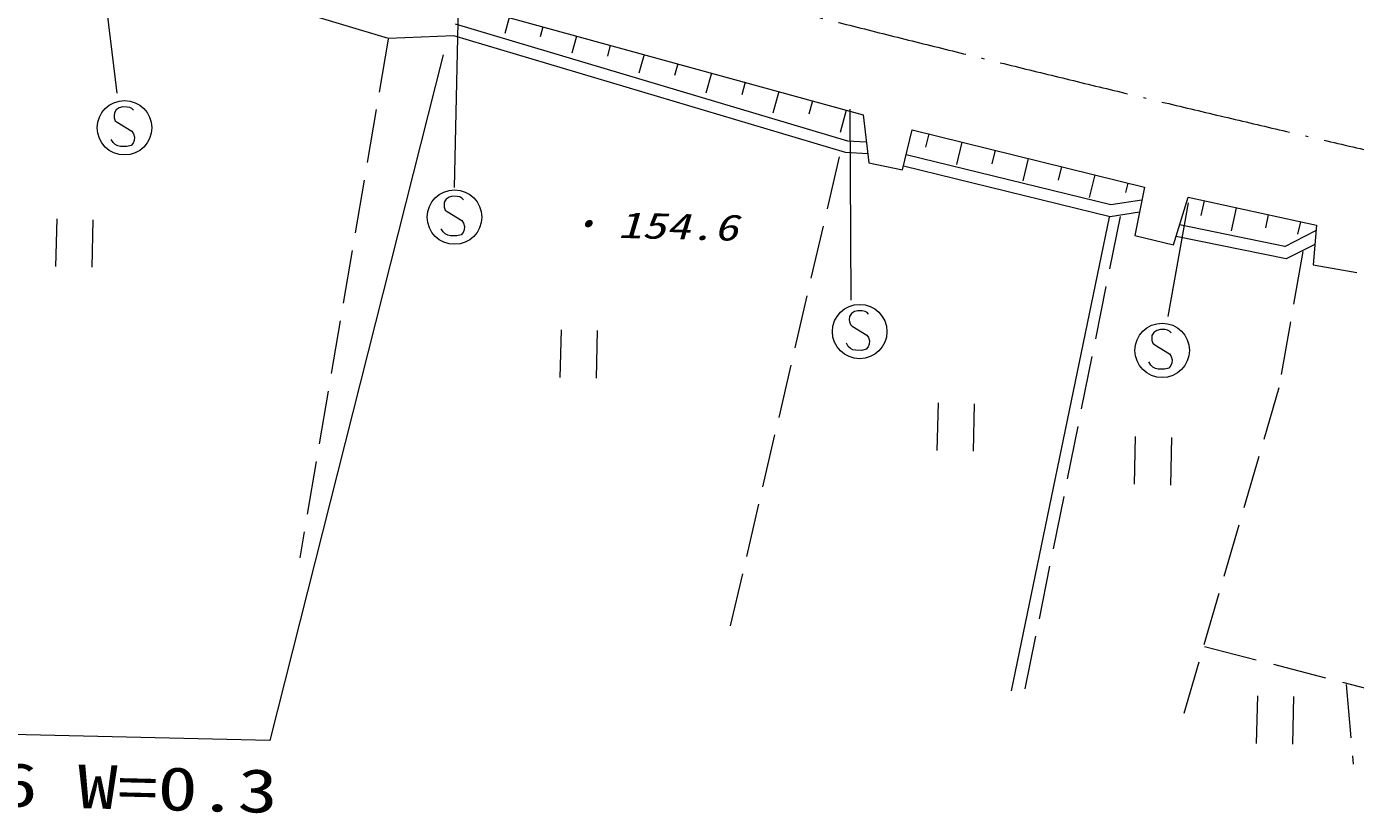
# Model space of a CAD drawing. Units: millimetres, scale not verified. Extents: x 40000 to 680000, y 20000 to 380000.
# Drawn here: x 393375 to 449222, y 248146 to 281223 of the extents above; entities that cross this region are included whole.
import ezdxf
from ezdxf.enums import TextEntityAlignment as Align

# ---------------------------------------------------------------- set-up
doc = ezdxf.new("R2010")
doc.units = ezdxf.units.MM
doc.header["$LTSCALE"] = 1000
doc.linetypes.add('USER2', pattern=[3, 2.25, -0.75])
doc.linetypes.add('USER4', pattern=[7.000001, 5.508197, -0.688525, 0.114754, -0.688525])
for name, color, linetype, lineweight in [('S-BGD', 1, 'Continuous', 13), ('S-BGD-HTXT', 6, 'Continuous', 13), ('S-BMK', 3, 'USER4', 13)]:
    doc.layers.add(name, color=color, linetype=linetype, lineweight=lineweight)
doc.styles.add('ＭＳ ゴシック', font='')
doc.styles.get('ＭＳ ゴシック').set_extended_font_data('MS Gothic')

# ---------------------------------------------------------------- blocks, each defined once
blk = doc.blocks.new('BUHIN122')
at = {"layer": 'S-BGD'}
for p, q in [((-133, 1252), (-1174, -456)), ((137, -1255), (1178, 453))]:
    blk.add_line(p, q, dxfattribs=at)
blk = doc.blocks.new('BUHIN126')
at = {"layer": 'S-BGD'}
blk.add_lwpolyline([(-690, -448), (-672, -540), (-620, -619), (-528, -701), (-376, -794), (-228, -838), (-75, -830), (55, -761), (129, -651), (169, -574), (189, -452), (153, -356), (-193, 279), (-198, 404), (-163, 550), (-81, 662), (10, 735), (133, 781), (312, 733), (538, 595), (627, 520), (693, 419), (727, 298), (727, 143)], dxfattribs=at)
blk.add_circle((0, 0), 1144, dxfattribs=at)

msp = doc.modelspace()

# ---------------------------------------------------------------- linework, layer by layer
at = {"layer": 'S-BGD'}
for p, q in [((408580, 280727), (388191, 286839)), ((396195, 286311), (397173, 278429)), ((408700, 282967), (428534, 277518)), ((411519, 282019), (411339, 274456)), ((413658, 281605), (413474, 280936)), ((411393, 281342), (427876, 276425)), ((415075, 281216), (414960, 280796)), ((411330, 280839), (408580, 280727)), ((427786, 275930), (411330, 280839)), ((416492, 280826), (416291, 280098)), ((417908, 280437), (417783, 279982)), ((419325, 280048), (419108, 279259)), ((420742, 279659), (420607, 279168)), ((422159, 279269), (421925, 278421)), ((423575, 278880), (423430, 278353)), ((424992, 278491), (424742, 277583)), ((426409, 278102), (426254, 277539)), ((427825, 277712), (427567, 276772)), ((427980, 277752), (428013, 269725)), ((428534, 277518), (428767, 275491)), ((430193, 275202), (430591, 276881)), ((430591, 276881), (440356, 274475)), ((431288, 276709), (431150, 276149)), ((428724, 275867), (427786, 275930)), ((427876, 276425), (428666, 276372)), ((432683, 276365), (432453, 275428)), ((434078, 276022), (433939, 275457)), ((428767, 275491), (430193, 275202)), ((438916, 273229), (430230, 275361)), ((430346, 275848), (438938, 273738)), ((435474, 275678), (435241, 274734)), ((436869, 275334), (436729, 274766)), ((438264, 274991), (438030, 274039)), ((439659, 274647), (439562, 274252)), ((440356, 274475), (439950, 272438)), ((438938, 273738), (440251, 273945)), ((442186, 273812), (441345, 269030)), ((441578, 272042), (442188, 274048)), ((442188, 274048), (447583, 272871)), ((442863, 273901), (442728, 273283)), ((438877, 273215), (434758, 253304)), ((440147, 273423), (438916, 273229)), ((444211, 273607), (444000, 272637)), ((445560, 273313), (445441, 272766)), ((446249, 271983), (441835, 272886)), ((446249, 271983), (447564, 272645)), ((446909, 273018), (446794, 272490)), ((447583, 272871), (447442, 271212)), ((439950, 272438), (441578, 272042)), ((446318, 271458), (441689, 272405)), ((447514, 272060), (446318, 271458)), ((447442, 271212), (449276, 270887))]:
    msp.add_line(p, q, dxfattribs=at)
at = {"layer": 'S-BGD', "linetype": 'USER2'}
for p, q in [((408571, 280688), (404855, 258889)), ((422962, 256029), (427574, 275886)), ((439329, 273239), (435314, 253291)), ((447007, 271772), (446002, 266030)), ((446002, 266030), (441919, 252023)), ((442877, 255167), (462590, 250060)), ((448834, 253562), (449126, 250216))]:
    msp.add_line(p, q, dxfattribs=at)
at = {"layer": 'S-BGD-HTXT'}
for p, q in [((410878, 280030), (403598, 251211)), ((403598, 251211), (375529, 251875))]:
    msp.add_line(p, q, dxfattribs=at)
at = {"layer": 'S-BMK'}
msp.add_arc((697648, 1350109), 1102328, 252.90321, 257.12627, dxfattribs=at)

# ---------------------------------------------------------------- block references
at = {"rotation": 210}
for name, p in [('BUHIN126', (397492, 276969)), ('BUHIN126', (411360, 273213)), ('BUHIN122', (395391, 272122)), ('BUHIN126', (428387, 268402)), ('BUHIN122', (416583, 267458)), ('BUHIN126', (441100, 267611)), ('BUHIN122', (432426, 264389)), ('BUHIN122', (440718, 262968)), ('BUHIN122', (445846, 252073))]:
    msp.add_blockref(name, p, dxfattribs=at)

# ---------------------------------------------------------------- texts
at = {"layer": 'S-BGD', "style": 'ＭＳ ゴシック', "oblique": 15}
msp.add_text('・', height=1100, rotation=358.6, dxfattribs=at).set_placement((416079, 272061), align=Align.BOTTOM_LEFT)
at = {"layer": 'S-BGD', "style": 'ＭＳ ゴシック', "oblique": 15, "width": 1.35}
msp.add_text('154.6', height=1100, rotation=358.6, dxfattribs=at).set_placement((418214, 272011), align=Align.BOTTOM_LEFT)
at = {"layer": 'S-BGD-HTXT', "style": 'ＭＳ ゴシック', "width": 1.35}
msp.add_text('L=11.0 H=0.6 W=0.3', height=1833, rotation=358.6, dxfattribs=at).set_placement((373606, 248354), align=Align.BOTTOM_LEFT)

doc.saveas('drawing.dxf')
